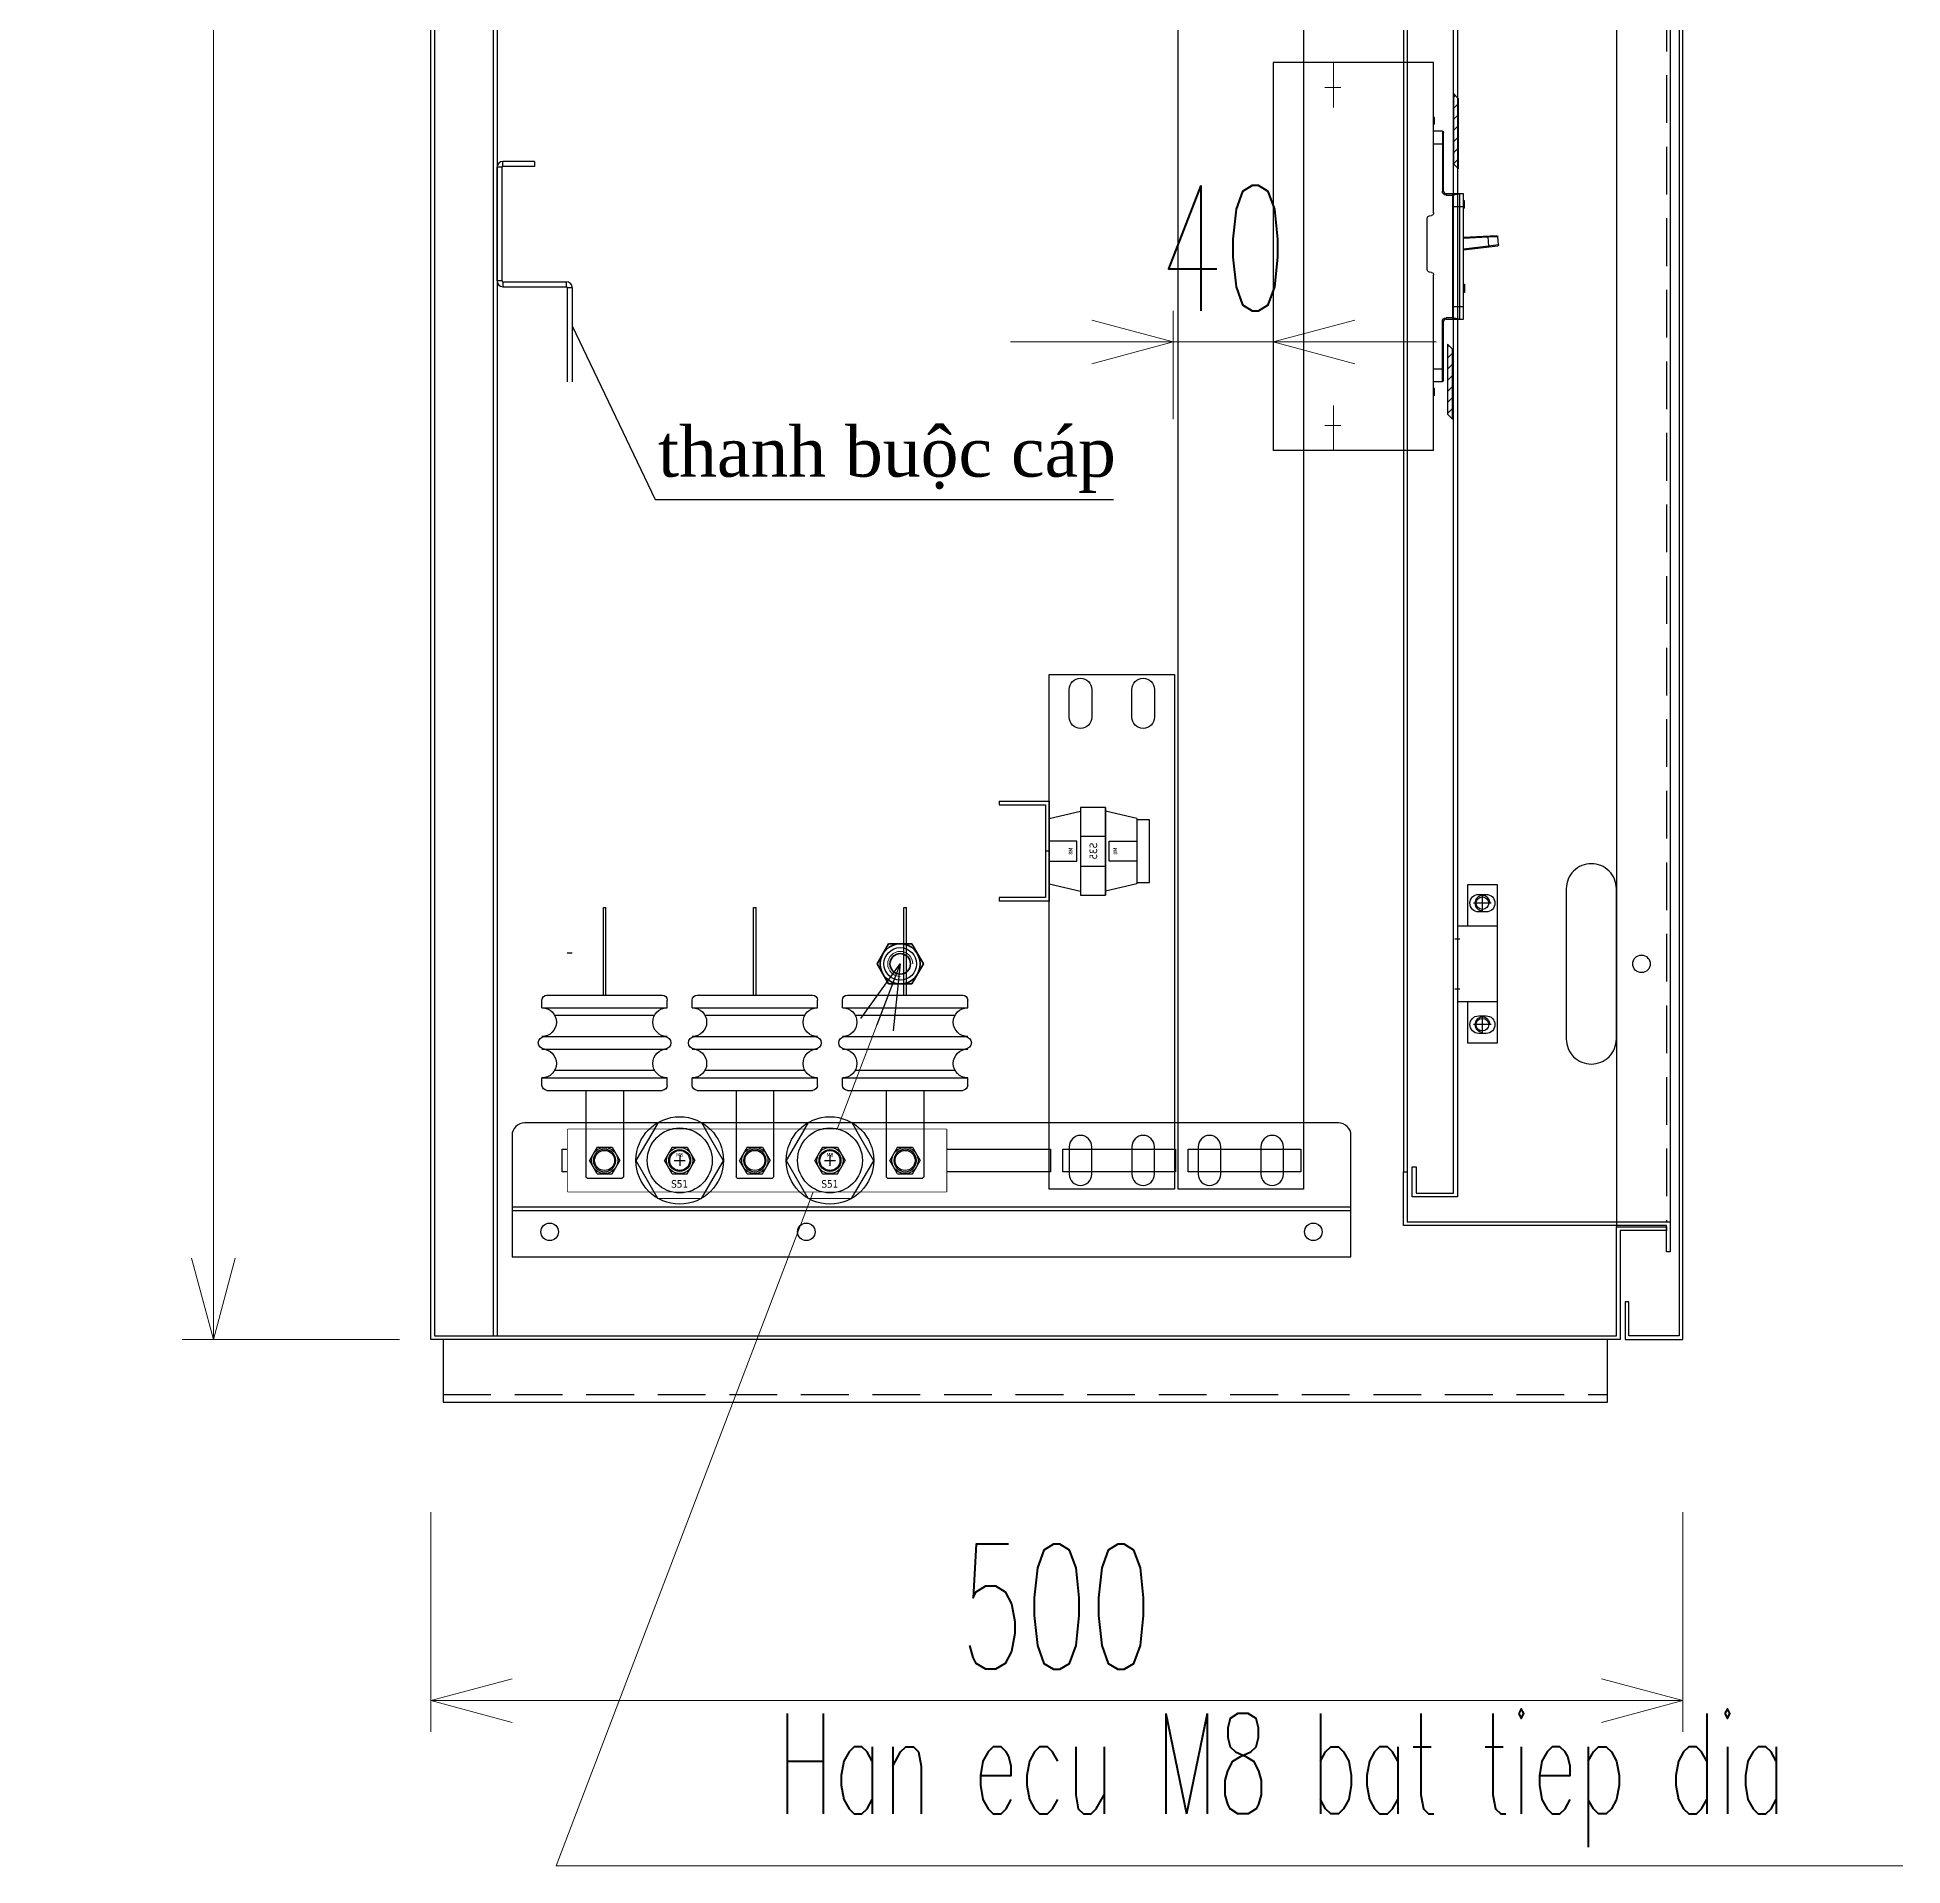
# Model space of a CAD drawing. Header units: millimetres. Extents: x -4798 to 103231, y 23514 to 54248.
# Drawn here: x 749 to 1494, y 40101 to 40831 of the extents above; entities that cross this region are included whole.
import ezdxf

# ---------------------------------------------------------------- set-up
doc = ezdxf.new("R2010")
doc.units = ezdxf.units.MM
doc.header["$LTSCALE"] = 3
doc.linetypes.add('ACAD_ISO04W100', pattern=[30, 24, -3, 0, -3])
doc.linetypes.add('HIDDEN', pattern=[9.525, 6.35, -3.175])
for name, color, linetype in [('1', 3, 'Continuous'), ('@.DM. NÉT CHÍNH', 7, 'Continuous'), ('@.VISIBLE', 7, 'Continuous'), ('centerline', 6, 'ACAD_ISO04W100'), ('dim', 7, 'Continuous'), ('equipments', 2, 'Continuous'), ('S-DIM', 7, 'Continuous')]:
    doc.layers.add(name, color=color, linetype=linetype)
doc.layers.add('@.DM. KÍCH THƯỚC', color=8, linetype='Continuous', lineweight=20, transparency=0.2)
for name, color, linetype, lineweight in [('AM_05_\\M+3C4A1\\M+3BCF6\\M+3BCB1', 4, 'Continuous', 18), ('FIN', 8, 'Continuous', 18), ('FORT', 2, 'Continuous', 35)]:
    doc.layers.add(name, color=color, linetype=linetype, lineweight=lineweight)
doc.styles.add('Ann_w01', font='romans.shx', dxfattribs={"width": 0.6, "bigfont": 'chineset.shx'})
doc.styles.add('KT18', font='times.ttf')
doc.styles.get("Standard").update_dxf_attribs({"font": 'arial.ttf'})
doc.dimstyles.new('Dim 01_SC20', dxfattribs={"dimscale": 20, "dimtxt": 2, "dimasz": 1.3, "dimexe": 0.5, "dimexo": 0.5, "dimgap": 0.5, "dimtad": 1, "dimdec": 1, "dimzin": 12, "dimdsep": 46, "dimtxsty": 'Ann_w01', "dimblk": 'OPEN30', "dimcen": 1.5, "dimclrd": 6, "dimclre": 6, "dimclrt": 3, "dimadec": 1, "dimazin": 3, "dimtm": 1e-09, "dimtfac": 1, "dimtdec": 1, "dimtix": 1, "dimtmove": 0, "dimatfit": 3, "dimldrblk": 'OPEN30', "dimfxl": 0, "dimtolj": 1, "dimlwd": 0, "dimlwe": 0, "dimarcsym": 0})
doc.dimstyles.new('Dim 01_SC25', dxfattribs={"dimscale": 25, "dimtxt": 2, "dimasz": 1.3, "dimexe": 0.5, "dimexo": 0.5, "dimgap": 0.5, "dimtad": 1, "dimdec": 1, "dimzin": 12, "dimdsep": 46, "dimtxsty": 'Ann_w01', "dimblk": 'OPEN30', "dimcen": 1.5, "dimclrd": 6, "dimclre": 6, "dimclrt": 3, "dimadec": 1, "dimazin": 3, "dimtm": 1e-09, "dimtfac": 1, "dimtdec": 1, "dimtix": 1, "dimtmove": 0, "dimatfit": 3, "dimldrblk": 'OPEN30', "dimfxl": 0, "dimtolj": 1, "dimlwd": 0, "dimlwe": 0, "dimarcsym": 0})
doc.dimstyles.new('ISO-25', dxfattribs={"dimtxt": 2.5, "dimasz": 2.5, "dimexe": 1.25, "dimexo": 0.625, "dimtad": 1, "dimtxsty": 'Standard', "dimcen": 2.5, "dimadec": 0, "dimazin": 0, "dimtfac": 1, "dimtmove": 0, "dimatfit": 3, "dimfxl": 0, "dimarcsym": 0})

# ---------------------------------------------------------------- blocks, each defined once
blk = doc.blocks.new('HL012 D')
at = {"color": 6, "linetype": 'Continuous'}
for p, q in [((13.5, 24.25), (6.5, 24.25)), ((10, 20.75), (10, 27.75)), ((10, -27.75), (10, -20.75)), ((13.5, -24.25), (6.5, -24.25))]:
    blk.add_line(p, q, dxfattribs=at)
at = {"layer": 'centerline'}
for p, q in [((-1, 10), (1, 10)), ((-1, -10), (1, -10))]:
    blk.add_line(p, q, dxfattribs=at)
at = {"layer": 'equipments'}
for points in [[(4, -15), (4, -31.5), (16, -31.5), (16, 31.5), (4, 31.5), (4, 15)], [(16, 15), (0, 15), (0, -15), (16, -15)]]:
    blk.add_lwpolyline(points, dxfattribs=at)
for centre in [(10, 24.25), (10, -24.25)]:
    blk.add_circle(centre, 2.5, dxfattribs=at)
at = {"layer": 'equipments', "color": 8}
for centre in [(10, 24.25), (10, -24.25)]:
    blk.add_arc(centre, 3, 0, 270, dxfattribs=at)
blk = doc.blocks.new('_Open30')
at = {"color": 0, "linetype": 'ByBlock', "lineweight": -2}
for p, q in [((-1, 0.268), (0, 0)), ((0, 0), (-1, -0.268)), ((0, 0), (-1, 0))]:
    blk.add_line(p, q, dxfattribs=at)
blk = doc.blocks.new('*D105')
at = {"layer": '@.DM. KÍCH THƯỚC', "color": 6, "lineweight": 0}
for p, q in [((906.24, 40242.49), (906.24, 40154.7)), ((1406.24, 40242.49), (1406.24, 40154.7)), ((938.74, 40167.2), (1373.74, 40167.2))]:
    blk.add_line(p, q, dxfattribs=at)
at = {"layer": 'Defpoints', "color": 0}
for p in [(906.24, 40254.99), (1406.24, 40254.99), (1406.24, 40167.2)]:
    blk.add_point(p, dxfattribs=at)
at = {"layer": '@.DM. KÍCH THƯỚC', "color": 6, "lineweight": 0, "xscale": 32.5, "yscale": 32.5, "zscale": 32.5, "rotation": 180}
blk.add_blockref('_Open30', (906.24, 40167.2), dxfattribs=at)
at = {"layer": '@.DM. KÍCH THƯỚC', "color": 6, "lineweight": 0, "xscale": 32.5, "yscale": 32.5, "zscale": 32.5}
blk.add_blockref('_Open30', (1406.24, 40167.2), dxfattribs=at)
at = {"layer": '@.DM. KÍCH THƯỚC', "color": 3, "insert": (1156.24, 40204.7), "char_height": 50, "attachment_point": 5, "style": 'Ann_w01'}
blk.add_mtext('\\A1;500', dxfattribs=at)
blk = doc.blocks.new('*D108')
at = {"layer": '@.DM. KÍCH THƯỚC', "color": 6, "lineweight": 0}
for p, q in [((893.74, 41911.39), (806.96, 41911.39)), ((819.46, 40343.89), (819.46, 41878.89)), ((893.74, 40311.39), (806.96, 40311.39))]:
    blk.add_line(p, q, dxfattribs=at)
at = {"layer": 'Defpoints', "color": 0}
for p in [(819.46, 41911.39), (906.24, 41911.39), (906.24, 40311.39)]:
    blk.add_point(p, dxfattribs=at)
at = {"layer": '@.DM. KÍCH THƯỚC', "color": 6, "lineweight": 0, "xscale": 32.5, "yscale": 32.5, "zscale": 32.5}
for p, rotation in [((819.46, 41911.39), 90), ((819.46, 40311.39), 270)]:
    blk.add_blockref('_Open30', p, dxfattribs=dict(at, rotation=rotation))
at = {"layer": '@.DM. KÍCH THƯỚC', "color": 3, "insert": (781.96, 41111.39), "char_height": 50, "attachment_point": 5, "rotation": 90, "style": 'Ann_w01'}
blk.add_mtext('\\A1;1600', dxfattribs=at)
blk = doc.blocks.new('*U87')
at = {"layer": '@.DM. NÉT CHÍNH'}
blk.add_lwpolyline([(-22.5, 4.5), (22.5, 4.5), (22.5, -4.5), (-22.5, -4.5)], close=True, dxfattribs=at)
blk = doc.blocks.new('*U88')
at = {"layer": '@.VISIBLE', "color": 0, "linetype": 'ByBlock', "lineweight": -2}
for p in [(0, 0), (50, 0), (100, 0), (150, 0), (200, 0), (250, 0)]:
    blk.add_blockref('*U87', p, dxfattribs=at)
blk = doc.blocks.new('*U84')
at = {"color": 8}
blk.add_lwpolyline([(0, 1025), (50, 1025), (50, 5), (0, 5)], close=True, dxfattribs=at)
for points in [[(8, 1008), (8, 1019, -1), (17, 1019), (17, 1008, -1)], [(42, 1019), (42, 1008, -1), (33, 1008), (33, 1019, -1)], [(8, 22), (8, 11, 1), (17, 11), (17, 22, 1)], [(42, 11), (42, 22, 1), (33, 22), (33, 11, 1)]]:
    blk.add_lwpolyline(points, format="xyb", close=True, dxfattribs=at)
blk = doc.blocks.new('HM10_FACE')
at = {"layer": 'FIN'}
blk.add_arc((0, 0), 5, 90, 0, dxfattribs=at)
at = {"layer": 'FORT'}
blk.add_lwpolyline([(-4.62, 8), (-9.24, 0), (-4.62, -8), (4.62, -8), (9.24, 0), (4.62, 8)], close=True, dxfattribs=at)
for radius in [8, 4.1]:
    blk.add_circle((0, 0), radius, dxfattribs=at)
blk = doc.blocks.new('buộc cáp')
at = {"color": 7, "linetype": 'Continuous', "lineweight": 25}
for p, q in [((-26, 85.7), (-28, 85.7)), ((-28, 40.3), (-28, 85.7)), ((-26, 40.3), (-26, 85.7)), ((-25.7, 86), (-25.7, 88)), ((-13, 88), (-25.7, 88)), ((-13, 86), (-25.7, 86)), ((-13, 88), (-13, 86)), ((-26, 40.3), (-28, 40.3)), ((-25.7, 40), (-25.7, 38)), ((-25.7, 40), (-0.3, 40)), ((-25.7, 38), (-0.3, 38)), ((-0.3, 38), (-0.3, 40)), ((0, 37.7), (2, 37.7)), ((0, 37.7), (0, 0)), ((2, 37.7), (2, 0))]:
    blk.add_line(p, q, dxfattribs=at)
for centre, radius, start, end in [((-25.7, 85.7), 2.3, 90, 180), ((-25.7, 85.7), 0.3, 90, 180), ((-25.7, 40.3), 2.3, 180, 270), ((-25.7, 40.3), 0.3, 180, 270), ((-0.3, 37.7), 2.3, 0, 90), ((-0.3, 37.7), 0.3, 0, 90)]:
    blk.add_arc(centre, radius, start, end, dxfattribs=at)
blk = doc.blocks.new('Hex Head Screw - 10 mm top')
at = {"color": 0, "linetype": 'Continuous'}
for p, q in [((-7.9, 4.5), (0, 9.1)), ((-7.9, -4.5), (-7.9, 4.5)), ((7.9, 4.5), (0, 9.1)), ((7.9, -4.5), (7.9, 4.5)), ((-7.9, -4.5), (0, -9.1)), ((7.9, -4.5), (0, -9.1))]:
    blk.add_line(p, q, dxfattribs=at)
blk.add_circle((0, 0), 7.87, dxfattribs=at)
blk = doc.blocks.new('Nut')
blk.add_circle((0, 0), 3)
at = {"xscale": 0.5, "yscale": 0.5, "zscale": 0.5}
blk.add_blockref('Hex Head Screw - 10 mm top', (0, 0), dxfattribs=at)
blk = doc.blocks.new('*U71')
blk.add_lwpolyline([(135.61, 12.5), (135.61, -12.5), (-15.63, -12.5), (-15.63, 12.5)], close=True)
blk.add_wipeout([(135.61, 12.5), (135.61, -12.5), (-15.63, -12.5), (-15.63, 12.5)])
at = {"xscale": 1.333333333333332, "yscale": 1.333333333333332, "zscale": 1.333333333333332, "rotation": 270}
for p in [(-0.89, 0), (29.11, 0), (59.11, 0), (89.11, 0), (119.11, 0)]:
    blk.add_blockref('Nut', p, dxfattribs=at)
blk = doc.blocks.new('*U32')
for p, q in [((-7.5, 50), (-7.5, 84.5)), ((-7, 85), (7, 85)), ((7.5, 50), (7.5, 84.5)), ((-25, 48), (-25, 45)), ((-25, 45), (25, 45)), ((-23, 50), (23, 50)), ((25, 48), (25, 45)), ((-25, 17), (25, 17)), ((-25, 17), (-25, 14)), ((25, 17), (25, 14)), ((-23, 12), (23, 12)), ((-0.5, 12), (-0.5, -23)), ((0.5, 12), (0.5, -23)), ((-0.5, -23), (0.5, -23))]:
    blk.add_line(p, q)
at = {"color": 32}
for p, q in [((-19.95, 42), (19.95, 42)), ((-24, 33.5), (25, 33.5)), ((-24, 28.5), (24, 28.5)), ((-19.95, 20), (19.95, 20))]:
    blk.add_line(p, q, dxfattribs=at)
blk.add_circle((0, 78), 4.5)
for centre, radius, start, end in [((-7, 84.5), 0.5, 90, 180), ((7, 84.5), 0.5, 0, 90), ((-23, 48), 2, 90, 180), ((23, 48), 2, 0, 90), ((-23, 14), 2, 180, 270), ((23, 14), 2, 270, 0)]:
    blk.add_arc(centre, radius, start, end)
for centre, radius, start, end in [((-25, 39.25), 5.75, 270, 90), ((25, 39.25), 5.75, 90, 270), ((-24, 31), 2.5, 90, 270), ((24, 31), 2.5, 270, 90), ((-25, 22.75), 5.75, 270, 90), ((25, 22.75), 5.75, 90, 270)]:
    blk.add_arc(centre, radius, start, end, dxfattribs=at)
blk = doc.blocks.new('*U51')
at = {"color": 1}
for p, q in [((-35, 22.53), (-22.5, 25.53)), ((-35, 22.53), (-35, -3.47)), ((-22.5, 27.03), (-22.5, -7.97)), ((-22.5, 27.03), (-12.5, 27.03)), ((-22.5, -7.97), (-22.5, 27.03)), ((-22.5, 25.53), (-22.5, -6.47)), ((-12.5, 27.03), (-12.5, -7.97)), ((0, 22.53), (-12.5, 25.53)), ((-12.5, 25.53), (-12.5, -6.47)), ((0, 22.53), (0, -3.47)), ((-12.5, 15.53), (-22.5, 15.53)), ((-12.5, 3.53), (-22.5, 3.53)), ((-35, -3.47), (-22.5, -6.47)), ((0, -3.47), (-12.5, -6.47)), ((-12.5, -7.97), (-22.5, -7.97))]:
    blk.add_line(p, q, dxfattribs=at)
for points in [[(-35, 13.53), (-35, 5.53), (-24, 5.53), (-24, 13.53)], [(0, 13.53), (0, 5.53), (-11, 5.53), (-11, 13.53)]]:
    blk.add_lwpolyline(points, close=True, dxfattribs=at)
at = {"color": 1, "width": 30.0978, "attachment_point": 5, "rotation": 270}
for s, insert, char_height in [('{\\fTahoma|b0|i0|c0|p34;M8}', (-26.4, 9.53), 1.5), ('{\\fTahoma|b0|i0|c0|p34;S35}', (-17.66, 9.53), 3), ('{\\fTahoma|b0|i0|c0|p34;M8}', (-8.6, 9.53), 1.5)]:
    blk.add_mtext(s, dxfattribs=dict(at, insert=insert, char_height=char_height))
blk = doc.blocks.new('*U72')
at = {"layer": '@.VISIBLE'}
for p, q in [((806.72, 20), (806.72, 18.5)), ((826.72, 0), (825.22, 0)), ((826.72, 0), (825.22, 0)), ((806.72, -18.5), (806.72, -20))]:
    blk.add_line(p, q, dxfattribs=at)
for points in [[(806.72, 20), (826.72, 20), (826.72, -20), (806.72, -20)], [(806.72, 18.5), (825.22, 18.5), (825.22, -18.5), (806.72, -18.5)]]:
    blk.add_lwpolyline(points, dxfattribs=at)
blk = doc.blocks.new('*U50')
at = {"color": 252}
for p, q in [((-2.18, 9.53), (2.18, 9.53)), ((0, 11.71), (0, 7.34))]:
    blk.add_line(p, q, dxfattribs=at)
at = {"color": 1}
blk.add_lwpolyline([(-8.64, 24.7), (-17.46, 9.49), (-8.82, -5.54), (8.64, -5.65), (17.46, 9.42), (8.82, 24.6)], close=True, dxfattribs=at)
for radius in [17.46, 12.96, 4.37]:
    blk.add_circle((0, 9.53), radius, dxfattribs=at)
at = {"color": 1, "width": 30.0978, "attachment_point": 5}
for s, insert, char_height in [('{\\fTahoma|b0|i0|c0|p34;M8}', (-0.04, 11.77), 1.5), ('{\\fTahoma|b0|i0|c0|p34;S51}', (-0.04, 0.14), 3)]:
    blk.add_mtext(s, dxfattribs=dict(at, insert=insert, char_height=char_height))
blk = doc.blocks.new('*U125')
h = blk.add_hatch()
h.set_pattern_fill('ANSI31', color=1, scale=25)
h.set_pattern_definition([(45, (149.5528, 0), (-2.20971, 2.20971), [])])
h.paths.add_polyline_path([(220.05, 14.5), (222.05, 12.5), (222.05, 40.5), (220.05, 42.5)])
h.paths.add_polyline_path([(222.55, 114.5), (224.55, 112.5), (224.55, 140.5), (222.55, 142.5)])
at = {"color": 1}
for points in [[(222.55, 114.5), (224.55, 112.5), (224.55, 140.5), (222.55, 142.5)], [(220.05, 14.5), (222.05, 12.5), (222.05, 40.5), (220.05, 42.5)]]:
    blk.add_lwpolyline(points, close=True, dxfattribs=at)
at = {"layer": '1', "color": 7, "linetype": 'Continuous'}
for p, q in [((214.55, 155), (150.55, 155)), ((150.55, 155), (150.55, 0)), ((214.55, 94.85), (214.55, 155)), ((214.85, 132.53), (214.55, 132.53)), ((214.85, 131.41), (214.55, 131.41)), ((214.85, 130.26), (214.55, 130.26)), ((214.85, 130.26), (214.55, 130.26)), ((218.05, 127.5), (214.55, 127.5)), ((214.85, 130.26), (214.85, 130.26)), ((218.05, 127.5), (218.05, 103.5)), ((218.55, 103.5), (218.55, 127)), ((214.55, 122.5), (218.55, 122.5)), ((218.55, 103.5), (218.05, 103.5)), ((222.05, 102.5), (219.55, 102.5)), ((219.55, 102.5), (219.55, 102)), ((219.55, 102), (222.55, 102)), ((222.05, 102.5), (222.05, 52.5)), ((222.55, 53), (222.55, 102)), ((222.55, 97.5), (226.55, 97.5)), ((226.55, 102.5), (225.05, 102.5)), ((225.05, 52.5), (225.05, 102.5)), ((226.55, 52.5), (226.55, 102.5)), ((226.85, 99.75), (226.55, 99.75)), ((226.85, 96.75), (226.85, 99.75)), ((212.05, 91.31), (212.05, 92.74)), ((212.05, 73.69), (212.05, 91.31)), ((212.89, 93.72), (213.72, 93.86)), ((226.85, 96.75), (226.55, 96.75)), ((239.87, 85.79), (226.55, 85.08)), ((226.55, 84.78), (236.19, 85.29)), ((236.18, 85.59), (236.19, 85.29)), ((236.19, 85.29), (240.19, 85.52)), ((236.19, 85.29), (236.52, 81.63)), ((240.49, 82.11), (236.52, 81.63)), ((240.49, 82.11), (240.19, 85.52)), ((226.55, 80.09), (240.23, 81.79)), ((236.52, 81.63), (226.55, 80.39)), ((236.55, 81.33), (236.52, 81.63)), ((212.05, 72.26), (212.05, 73.69)), ((213.72, 71.14), (212.89, 71.28)), ((214.55, 0), (214.55, 70.15)), ((226.55, 66.45), (226.85, 66.45)), ((226.85, 63.05), (226.55, 63.05)), ((226.85, 66.45), (226.85, 63.05)), ((222.55, 53), (219.55, 53)), ((219.55, 52.5), (219.55, 53)), ((219.55, 52.5), (222.05, 52.5)), ((222.55, 57.5), (226.55, 57.5)), ((225.05, 52.5), (226.55, 52.5)), ((218.55, 51.5), (218.05, 51.5)), ((218.05, 27.5), (218.05, 51.5)), ((218.55, 28), (218.55, 51.5)), ((218.55, 32.5), (214.55, 32.5)), ((214.55, 27.5), (218.05, 27.5)), ((214.85, 24.66), (214.55, 24.66)), ((214.85, 24.47), (214.55, 24.47)), ((214.85, 24.04), (214.55, 24.04)), ((214.85, 22.72), (214.55, 22.72)), ((214.85, 22.28), (214.55, 22.28)), ((214.85, 22.09), (214.55, 22.09)), ((214.55, 0), (150.55, 0))]:
    blk.add_line(p, q, dxfattribs=at)
at = {"layer": '1', "color": 7, "linetype": 'Continuous', "extrusion": (-6.12303e-17, 0, -1)}
for centre, radius, start, end in [((-218.05, 127), 0.5, 90, 180), ((-213.55, 94.85), 1, 180, 260.53768), ((-213.55, 70.15), 1, 99.46232, 180), ((-218.05, 28), 0.5, 180, 270)]:
    blk.add_arc(centre, radius, start, end, dxfattribs=at)
at = {"layer": '1', "color": 7, "linetype": 'Continuous', "extrusion": (0, 0, -1)}
for centre, radius, start, end in [((-219.55, 103.5), 1.5, 270, 0), ((-213.05, 92.74), 1, 0, 80.53768), ((-239.89, 85.49), 0.3, 86.93222, 174.93222), ((-240.19, 82.08), 0.3, 174.93222, 262.93222), ((-213.05, 72.26), 1, 279.46232, 0), ((-219.55, 51.5), 1.5, 0, 90)]:
    blk.add_arc(centre, radius, start, end, dxfattribs=at)
at = {"layer": '1', "color": 7, "linetype": 'Continuous'}
for centre, radius, start, end in [((219.55, 103.5), 1, 180, 270), ((222.05, 102), 0.5, 0, 90), ((219.55, 51.5), 1, 90, 180), ((222.05, 53), 0.5, 270, 0)]:
    blk.add_arc(centre, radius, start, end, dxfattribs=at)
for points, knots in [([(214.85, 131.88), (214.85, 132.1), (214.85, 132.31), (214.85, 132.53), (214.85, 132.69), (214.85, 132.85), (214.85, 133.01), (214.75, 133.01), (214.65, 133.01), (214.55, 133.01)], [0, 0, 0, 0, 1, 1, 1, 2, 2, 2, 3, 3, 3, 3]), ([(214.55, 130.74), (214.65, 130.74), (214.75, 130.74), (214.85, 130.74), (214.85, 130.96), (214.85, 131.18), (214.85, 131.41), (214.85, 131.56), (214.85, 131.72), (214.85, 131.88), (214.75, 131.88), (214.65, 131.88), (214.55, 131.88)], [0, 0, 0, 0, 1, 1, 1, 2, 2, 2, 3, 3, 3, 4, 4, 4, 4]), ([(225.05, 102.5), (224.33, 102.5), (223.6, 102.5), (222.47, 102.5), (222.05, 102.5), (222.05, 102.5)], [0, 0, 0, 0, 0.500117, 0.500117, 1, 1, 1, 1]), ([(222.55, 102), (222.55, 102.1), (222.94, 102.22), (223.9, 102.43), (224.48, 102.5), (225.05, 102.5)], [0, 0, 0, 0, 0.5, 0.5, 1, 1, 1, 1]), ([(222.05, 52.5), (222.05, 52.5), (222.47, 52.5), (223.6, 52.5), (224.33, 52.5), (225.05, 52.5)], [0, 0, 0, 0, 0.5, 0.5, 1, 1, 1, 1]), ([(225.05, 52.5), (224.48, 52.5), (223.9, 52.57), (222.94, 52.78), (222.55, 52.9), (222.55, 53)], [0, 0, 0, 0, 0.5, 0.5, 1, 1, 1, 1])]:
    blk.add_open_spline(points, degree=3, knots=knots, dxfattribs=at)
for points, degree in [([(214.85, 130.26), (214.85, 130.42), (214.85, 130.58), (214.85, 130.74)], 3), ([(214.85, 24.73), (214.55, 24.73)], 1), ([(214.85, 23.56), (214.55, 23.56)], 1), ([(214.85, 23.21), (214.55, 23.21)], 1), ([(214.85, 24.66), (214.85, 24.71), (214.85, 24.73), (214.85, 24.73)], 3), ([(214.85, 24.47), (214.85, 24.56), (214.85, 24.62), (214.85, 24.66)], 3), ([(214.85, 24.04), (214.85, 24.21), (214.85, 24.35), (214.85, 24.47)], 3), ([(214.85, 23.56), (214.85, 23.77), (214.85, 23.93), (214.85, 24.04)], 3), ([(214.85, 23.39), (214.85, 23.39), (214.85, 23.56), (214.85, 23.56)], 3), ([(214.85, 23.21), (214.85, 23.21), (214.85, 23.39), (214.85, 23.39)], 3), ([(214.85, 22.72), (214.85, 22.83), (214.85, 22.99), (214.85, 23.21)], 3), ([(214.85, 22.28), (214.85, 22.4), (214.85, 22.55), (214.85, 22.72)], 3), ([(214.85, 22.02), (214.55, 22.02)], 1), ([(214.85, 22.09), (214.85, 22.13), (214.85, 22.2), (214.85, 22.28)], 3), ([(214.85, 22.02), (214.85, 22.02), (214.85, 22.05), (214.85, 22.09)], 3)]:
    blk.add_open_spline(points, degree=degree, dxfattribs=at)
at = {"layer": 'AM_05_\\M+3C4A1\\M+3BCF6\\M+3BCB1', "color": 1, "ltscale": 5}
for p, q in [((174.55, 137), (174.55, 155)), ((171.09, 145), (177.52, 145)), ((174.55, 18), (174.55, 0)), ((171.09, 10), (177.52, 10))]:
    blk.add_line(p, q, dxfattribs=at)
blk = doc.blocks.new('*U128')
at = {"color": 8}
blk.add_lwpolyline([(0, 210.53), (50, 210.53), (50, 5), (0, 5)], close=True, dxfattribs=at)
for points in [[(8, 193.53), (8, 204.53, -1), (17, 204.53), (17, 193.53, -1)], [(42, 204.53), (42, 193.53, -1), (33, 193.53), (33, 204.53, -1)], [(8, 22), (8, 11, 1), (17, 11), (17, 22, 1)], [(42, 11), (42, 22, 1), (33, 22), (33, 11, 1)]]:
    blk.add_lwpolyline(points, format="xyb", close=True, dxfattribs=at)
blk = doc.blocks.new('*D269')
at = {"layer": 'Defpoints', "color": 0}
for p in [(1202.74, 40709.73), (1202.74, 40666.46), (1242.74, 40666.39)]:
    blk.add_point(p, dxfattribs=at)
at = {"layer": 'S-DIM', "color": 6, "lineweight": 0}
for p, q in [((1202.74, 40678.96), (1202.74, 40722.23)), ((1242.74, 40678.89), (1242.74, 40722.23)), ((1170.24, 40709.73), (1137.74, 40709.73)), ((1242.74, 40709.73), (1202.74, 40709.73)), ((1275.24, 40709.73), (1307.74, 40709.73))]:
    blk.add_line(p, q, dxfattribs=at)
at = {"layer": 'S-DIM', "color": 6, "lineweight": 0, "xscale": 32.5, "yscale": 32.5, "zscale": 32.5}
blk.add_blockref('_Open30', (1202.74, 40709.73), dxfattribs=at)
at = {"layer": 'S-DIM', "color": 6, "lineweight": 0, "xscale": 32.5, "yscale": 32.5, "zscale": 32.5, "rotation": 180}
blk.add_blockref('_Open30', (1242.74, 40709.73), dxfattribs=at)
at = {"layer": 'S-DIM', "color": 3, "insert": (1222.74, 40747.23), "char_height": 50, "attachment_point": 5, "style": 'Ann_w01'}
blk.add_mtext('\\A1;40', dxfattribs=at)

msp = doc.modelspace()

# ---------------------------------------------------------------- linework, layer by layer
at = {"color": 7, "linetype": 'Continuous', "lineweight": 25}
msp.add_line((962.74, 40465.68), (960.74, 40465.68), dxfattribs=at)
msp.add_lwpolyline([(1188.24, 40493.89), (1193.24, 40493.89), (1193.24, 40518.89), (1188.24, 40518.89)], close=True)
at = {"layer": '@.DM. NÉT CHÍNH'}
for p, q in [((931.24, 41874.89), (931.24, 40312.89)), ((932.74, 41874.89), (932.74, 40312.89)), ((1379.74, 41824.39), (1379.74, 40356.39))]:
    msp.add_line(p, q, dxfattribs=at)
at = {"layer": '@.DM. NÉT CHÍNH', "color": 6}
for p, q in [((1294.74, 41784.39), (1294.74, 40378.39)), ((1296.24, 41784.39), (1296.24, 40378.39))]:
    msp.add_line(p, q, dxfattribs=at)
at = {"layer": '@.DM. NÉT CHÍNH', "color": 1}
for p, q in [((938.74, 40364.39), (1273.74, 40364.39)), ((938.74, 40362.89), (1273.74, 40362.89))]:
    msp.add_line(p, q, dxfattribs=at)
at = {"layer": '@.DM. NÉT CHÍNH', "color": 21, "linetype": 'HIDDEN'}
msp.add_line((911.24, 40289.39), (1376.24, 40289.39), dxfattribs=at)
at = {"layer": '@.DM. NÉT CHÍNH'}
msp.add_lwpolyline([(907.74, 41874.89), (907.74, 40312.89), (1379.74, 40312.89), (1379.74, 40356.39), (1399.74, 40356.39), (1399.74, 40354.89), (1381.24, 40354.89), (1381.24, 40311.39), (906.24, 40311.39), (906.24, 41876.39)], dxfattribs=at)
at = {"layer": '@.DM. NÉT CHÍNH', "color": 4}
for points in [[(1384.74, 41836.39), (1384.74, 41849.89), (1404.74, 41849.89), (1404.74, 40312.89), (1384.74, 40312.89), (1384.74, 40326.39), (1383.24, 40326.39), (1383.24, 40311.39), (1406.24, 40311.39), (1406.24, 41851.39), (1383.24, 41851.39), (1383.24, 41836.39)], [(1299.74, 40380.39), (1299.74, 40369.89), (1314.74, 40369.89), (1314.74, 41413.39), (1299.74, 41413.39), (1299.74, 41402.89), (1298.24, 41402.89), (1298.24, 41414.89), (1316.24, 41414.89), (1316.24, 40368.39), (1298.24, 40368.39), (1298.24, 40380.39)]]:
    msp.add_lwpolyline(points, close=True, dxfattribs=at)
at = {"layer": '@.DM. NÉT CHÍNH', "color": 6, "linetype": 'HIDDEN'}
msp.add_lwpolyline([(1399.74, 41816.39), (1399.74, 40358.39)], dxfattribs=at)
at = {"layer": '@.DM. NÉT CHÍNH', "color": 6}
msp.add_lwpolyline([(1401.24, 41816.39), (1401.24, 40358.39)], dxfattribs=at)
for points in [[(1369.74, 40421.4), (1369.74, 40421.4, 0.414214), (1379.74, 40431.4), (1379.74, 40491.4, 0.414214), (1369.74, 40501.4), (1369.74, 40501.4, 0.414214), (1359.74, 40491.4), (1359.74, 40431.4, 0.414214)], [(1324.74, 40489.15), (1327.74, 40489.15, -0.414214), (1331.24, 40485.65), (1331.24, 40485.65, -0.414214), (1327.74, 40482.15), (1324.74, 40482.15, -0.414214), (1321.24, 40485.65), (1321.24, 40485.65, -0.414214)], [(1324.74, 40440.65), (1327.74, 40440.65, -0.414214), (1331.24, 40437.15), (1331.24, 40437.15, -0.414214), (1327.74, 40433.65), (1324.74, 40433.65, -0.414214), (1321.24, 40437.15), (1321.24, 40437.15, -0.414214)]]:
    msp.add_lwpolyline(points, format="xyb", close=True, dxfattribs=at)
at = {"layer": '@.DM. NÉT CHÍNH', "color": 1}
msp.add_lwpolyline([(938.74, 40344.39), (1273.74, 40344.39), (1273.74, 40392.89, 0.414214), (1268.74, 40397.89), (943.74, 40397.89, 0.414214), (938.74, 40392.89)], format="xyb", close=True, dxfattribs=at)
at = {"layer": '@.DM. NÉT CHÍNH', "color": 6}
msp.add_lwpolyline([(1296.24, 40378.39), (1296.24, 40358.39), (1401.24, 40358.39), (1401.24, 40346.39), (1399.74, 40346.39), (1399.74, 40356.89), (1294.74, 40356.89), (1294.74, 40378.39)], close=True, dxfattribs=at)
at = {"layer": '@.DM. NÉT CHÍNH', "color": 21}
msp.add_lwpolyline([(911.24, 40286.39), (1376.24, 40286.39), (1376.24, 40311.39), (911.24, 40311.39)], close=True, dxfattribs=at)
at = {"layer": '@.DM. NÉT CHÍNH'}
msp.add_circle((1093.74, 40461.39), 6.5, dxfattribs=at)
at = {"layer": '@.DM. NÉT CHÍNH', "color": 6}
msp.add_circle((1389.74, 40461.4), 3.5, dxfattribs=at)
at = {"layer": '@.DM. NÉT CHÍNH', "color": 1}
for centre in [(953.74, 40354.39), (1056.24, 40354.39), (1258.74, 40354.39)]:
    msp.add_circle(centre, 3.5, dxfattribs=at)

# ---------------------------------------------------------------- block references
at = {"color": 3}
msp.add_blockref('*U125', (1092.19, 40666.39), dxfattribs=at)
msp.add_blockref('buộc cáp', (960.74, 40693.81))
at = {"xscale": -1}
msp.add_blockref('*U51', (1153.24, 40496.87), dxfattribs=at)
at = {"xscale": -1, "rotation": 180}
msp.add_blockref('HM10_FACE', (1093.74, 40461.39), dxfattribs=at)
at = {"layer": '@.DM. NÉT CHÍNH'}
for name, p in [('*U84', (1204.74, 40366.39)), ('*U128', (1153.24, 40366.39))]:
    msp.add_blockref(name, p, dxfattribs=at)
at = {"layer": '@.VISIBLE'}
for name, p in [('*U72', (326.52, 40506.39)), ('*U88', (981.24, 40382.89))]:
    msp.add_blockref(name, p, dxfattribs=at)
at = {"layer": 'equipments'}
msp.add_blockref('HL012 D', (1316.24, 40461.4), dxfattribs=at)

# ---------------------------------------------------------------- texts
at = {"color": 6, "linetype": 'Continuous', "lineweight": 20, "insert": (997.03, 40675.95), "char_height": 20, "width": 2189.2899, "attachment_point": 1, "style": 'KT18'}
msp.add_mtext('{\\C1;thanh buộc cáp}', dxfattribs=at)
at = {"layer": 'dim', "color": 3, "insert": (1246.11, 40135.36), "char_height": 40, "attachment_point": 5, "style": 'Ann_w01'}
msp.add_mtext('\\A1;Han ecu M8 bat tiep dia', dxfattribs=at)

# ---------------------------------------------------------------- dimensions: what is measured, and where the dimension line sits
at = {"layer": '@.DM. KÍCH THƯỚC'}
dim = msp.add_linear_dim(base=(819.46, 41911.39), p1=(906.24, 40311.39), p2=(906.24, 41911.39), angle=90, dimstyle='Dim 01_SC25', dxfattribs=at)
dim.commit()
dim.dimension.update_dxf_attribs({"geometry": '*D108', "text_midpoint": (781.96, 41111.39)})
dim = msp.add_linear_dim(base=(1406.24, 40167.2), p1=(906.24, 40254.99), p2=(1406.24, 40254.99), dimstyle='Dim 01_SC25', dxfattribs=at)
dim.commit()
dim.dimension.update_dxf_attribs({"geometry": '*D105', "text_midpoint": (1156.24, 40204.7)})
at = {"layer": 'S-DIM'}
dim = msp.add_linear_dim(base=(1202.74, 40709.73), p1=(1242.74, 40666.39), p2=(1202.74, 40666.46), dimstyle='Dim 01_SC25', override={"dimfxl": 5}, dxfattribs=at)
dim.commit()
dim.dimension.update_dxf_attribs({"geometry": '*D269', "text_midpoint": (1222.74, 40747.23)})

# ---------------------------------------------------------------- leaders
msp.add_leader([(962.74, 40716.13), (995.9, 40646.87), (1178.96, 40646.87)], dimstyle='ISO-25', override={"dimtxt": 3.527778, "dimasz": 2, "dimexe": 1, "dimexo": 1, "dimgap": 1.524, "dimtad": 0, "dimtih": 1, "dimtoh": 1, "dimzin": 0, "dimadec": 2, "dimtzin": 0})
at = {"layer": '@.DM. NÉT CHÍNH'}
msp.add_leader([(1093.74, 40461.39), (956.29, 40101.29), (1494.07, 40101.29)], dimstyle='Dim 01_SC20', override={"dimgap": 0.5, "dimtad": 0}, dxfattribs=at)

# ---------------------------------------------------------------- next in the draw order: block references
msp.add_blockref('*U71', (976.58, 40382.89))

# ---------------------------------------------------------------- next in the draw order: block references
at = {"xscale": -1, "rotation": 180}
for p in [(975.69, 40460.89), (1035.69, 40460.89), (1095.69, 40460.89)]:
    msp.add_blockref('*U32', p, dxfattribs=at)
for p in [(1005.69, 40373.37), (1065.69, 40373.37)]:
    msp.add_blockref('*U50', p)

doc.saveas('drawing.dxf')
